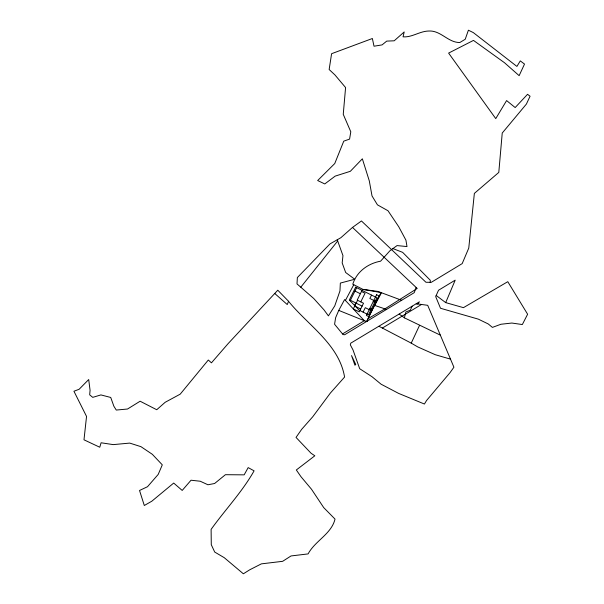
<?xml version="1.0" encoding="UTF-8"?>
<svg xmlns="http://www.w3.org/2000/svg" width="604" height="604" viewBox="0 0 604 604"><rect width="100%" height="100%" fill="white"/><g stroke="black" fill="none" stroke-linecap="round" stroke-linejoin="round"><path stroke-width="0.91" d="M337.251 239.773L342.959 255.628L342.181 262.936L345.662 272.502L354.752 279.252L340.346 283.08L339.961 290.924L334.752 305.896L328.41 315.877L323.963 309.837L313.74 298.497L297.009 283.91L297.357 277.546L329.98 243.91L340.86 237.712L352.502 227.421L361.449 220.966L425.941 282.264L430.124 282.325L430.32 280.294L402.634 252.351L392.925 248.584L389.859 250.826L380.596 261.192C368.032 263.435 356.609 271.755 352.774 284.227L362.989 289.399L380.973 292.562L366.636 321.471M440.452 335.19L404.401 317.84L405.865 311.996L410.35 310.146L412.139 306.205L419.395 301.819L417.726 303.94L416.231 303.737L427.707 305.314L453.921 367.217L449.988 372.706L426.53 400.543L424.423 404.038L398.61 393.393L381.079 384.197L372.011 376.722L359.69 368.712L353.015 349.95L350.32 344.824L350.765 343.163L412.139 306.205M416.164 287.406L414.231 292.668L344.688 334.737L343.087 334.578L334.578 324.265L335.628 317.696L338.753 310.396L344.597 299.569L364.333 320.724L366.953 321.577L368.032 318.655L384.967 308.84L417.213 288.463L352.502 227.421M288.531 301.283C308.002 325.397 339.101 344.28 344.582 377.055L330.335 393.091L312.774 416.73L301.683 429.316L296.036 437.424L311.075 453.257L314.82 455.794L296.33 469.972L300.996 476.73L311.521 489.27L323.714 507.609L335.031 519.1C331.347 534.079 315.19 540.686 308.1 553.906L291.022 555.952L282.649 561.32L261.366 563.864L249.686 569.821L243.367 573.8L224.235 557.673L214.714 552.056L211.279 544.702L211.113 529.383C225.186 509.685 242.151 491.988 254.088 470.841L248.176 467.602L244.159 474.85L225.42 474.699L214.601 483.51L207.935 484.77L200.234 481.229L191.03 480.225L182.197 490.433L173.703 483.064L151.831 501.199L144.303 505.503L139.532 490.478L147.512 486.718L158.21 474.412L162.295 464.846L152.344 454.321L140.951 446.666L129.724 443.094L113.227 444.619L101.102 442.777L99.758 447.232L83.986 439.81L86.538 416.42L73.937 391.241L79.124 389.27L88.705 379.531L90.072 390.35L89.671 394.827L92.744 397.356L100.906 394.918L110.728 397.455L113.862 406.213L116.262 410.056L127.527 409.021L140.12 401.222L156.723 409.739L165.171 402.287L180.211 394.155L208.304 360.022L211.445 362.838L228.093 343.653L277.787 290.214L288.546 301.26L287.255 304.559L274.752 293.484M445.692 302.612L455.197 280.15L438.519 290.252L435.688 296.587L440.505 308.267L478.338 319.146L488.228 323.948L492.426 327.398L500.92 324.257L511.83 323.042L522.339 324.544L527.617 314.231L507.783 281.691L463.449 307.655L445.692 302.612L436.186 295.462M450.509 359.146L435.288 354.714L417.779 346.93L411.233 343.132L419.569 325.314M350.124 300.83L356.647 287.67M354.556 305.428L355.794 302.944L350.403 300.256M362.038 290.358L357.206 300.097L363.525 303.246L359.244 311.868L353.31 308.916L357.583 300.286M360.769 301.872L365.043 293.25L361.479 291.475M363.087 312.125L365.292 307.678L370.667 310.35M371.536 295.092L369.852 298.482L375.227 301.154M345.413 300.445L353.778 284.733M401.675 300.286L381.471 292.744L374.608 305.382L386.673 309.459M300.784 287.21L337.704 240.958M392.925 248.584L397.062 245.579L406.99 246.568L405.933 240.166L398.776 226.81L388.002 210.751L377.44 204.839L372.019 195.938L369.293 180.875L362.355 158.807L350.35 171.294L335.167 176.126L324.771 183.941L317.666 180.536L334.759 163.533L343.759 141.162L349.58 139.101L350.796 131.778L343.253 114.33L345.586 87.557L334.918 74.911L329.15 69.513L331.596 53.703L372.374 38.505L374.012 46.214L382.083 44.892L386.719 41.11L394.201 40.8L404.204 31.929L403.057 36.829C411.996 37.591 419.833 31.076 428.931 31.023C440.799 30.321 448.191 42.71 459.833 42.514L465.223 39.275L468.402 30.2L473.34 32.616L516.903 66.425L520.286 60.898L524.514 64.062L519.146 75.659L504.476 62.71L473.476 40.4L448.613 53.099L495.756 118.618L506.605 100.574L515.174 107.557L527.549 94.307L530.063 96.24L526.394 104.077L502.234 133.039L498.791 172.419L474.359 193.401L468.764 248.093L462.188 263.616L431.264 282.332L430.124 282.325M342.596 333.891L364.333 320.724L338.753 310.396M379.04 326.334L382.362 328.055L421.516 304.461M362.989 289.399L377.84 291.407L381.471 292.744M399.176 314.088L404.401 317.84M354.963 291.06L360.354 293.748M373.219 301.623L375.59 302.808M369.791 308.523L372.17 309.709M356.164 303.163L362.098 306.122M354.737 306.039L360.671 308.999M382.362 328.055L411.233 343.132M355.665 287.187L349.316 299.992L359.101 310.139L368.463 314.797L376.911 297.764L355.665 287.187M376.639 294.722L366.371 315.424L368.75 316.602L379.01 295.907L376.639 294.722M355.711 364.393L354.948 365.246L351.528 355.56L355.711 364.393"/></g></svg>
